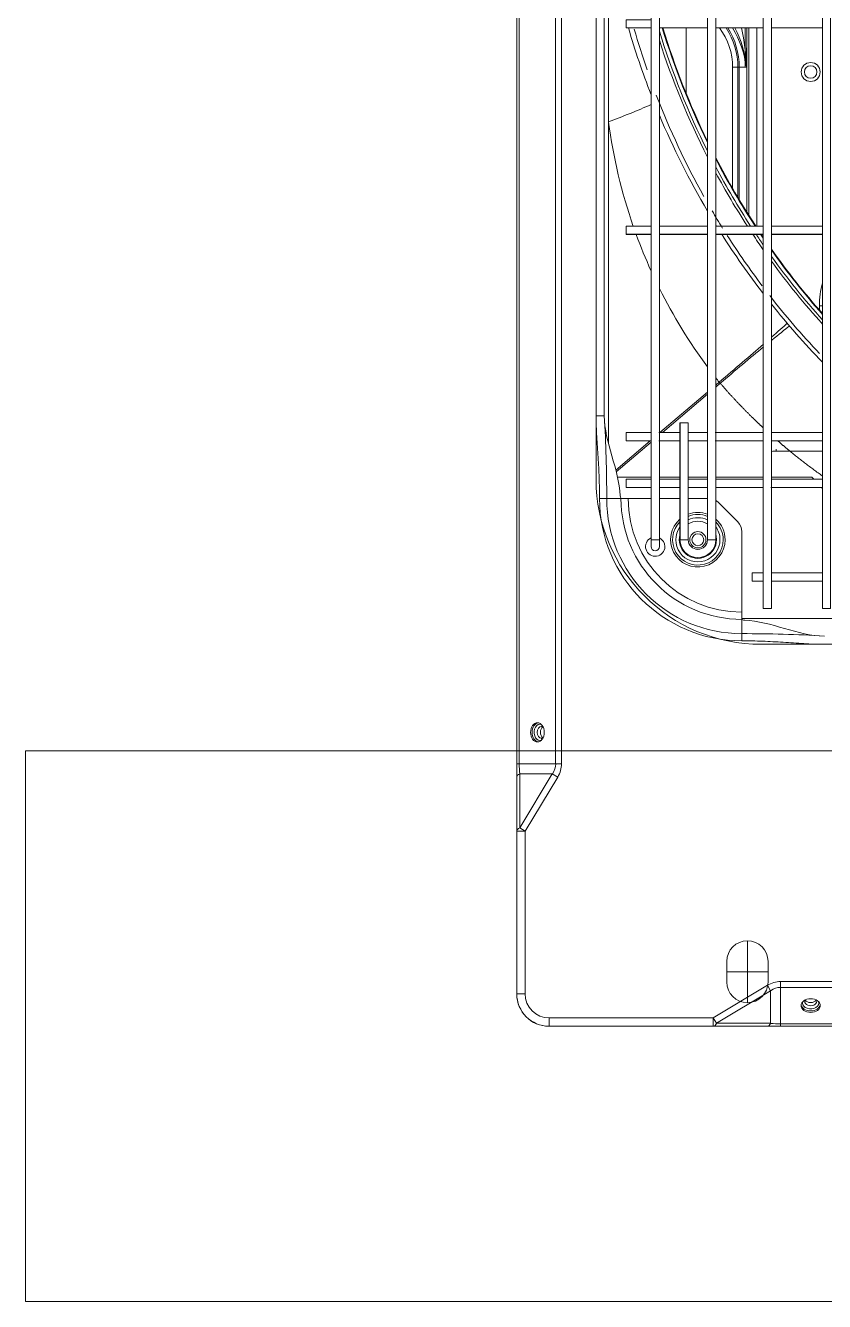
# Model space of a CAD drawing. Header units: millimetres. Extents: x 147592 to 201688, y -27981 to 8299.
# Drawn here: x 174400 to 174690.2, y -1050 to -586.5 of the extents above; entities that cross this region are included whole.
import ezdxf

# ---------------------------------------------------------------- set-up
doc = ezdxf.new("R2010")
doc.units = ezdxf.units.MM
for name, color, linetype, lineweight in [('A-DETL-____-WIDE', 7, 'Continuous', 80), ('G-XREF-____-OTLN', 7, 'Continuous', 5), ('M-EQPM-____-OTLN', 7, 'Continuous', 5), ('S-FNDN-____-OTLN', 7, 'Continuous', 5)]:
    doc.layers.add(name, color=color, linetype=linetype, lineweight=lineweight)

# ---------------------------------------------------------------- blocks, each defined once
blk = doc.blocks.new('YXQH_ST_B9-20_rvt-1-二层给排水_消防平面图')
at = {"layer": 'S-FNDN-____-OTLN', "color": 251, "lineweight": 18, "true_color": 0x515151}
for p, q in [((176200.01, -850), (174400.01, -850)), ((174400.01, -850), (174400.01, -1050)), ((174400.01, -1050), (176200.01, -1050))]:
    blk.add_line(p, q, dxfattribs=at)
blk = doc.blocks.new('RUXYQ18BA - top_dwg-V211-二层给排水_消防平面图')
at = {"layer": 'A-DETL-____-WIDE'}
blk.add_ellipse((180.72, -406.34), major_axis=(0, 2.15), ratio=0.707107, start_param=3.141593, end_param=3.158144, dxfattribs=at)
at = {"layer": 'G-XREF-____-OTLN'}
for p, q in [((241.03, 188.42), (241.03, -336.37)), ((244.03, -336.37), (244.03, 188.42)), ((203.54, 143.44), (203.54, -291.39)), ((223.54, -150.44), (241.03, -150.44)), ((233.23, -150.44), (233.23, -174.14)), ((244.03, -150.44), (261.27, -150.44)), ((254.73, -150.44), (254.73, -164.73)), ((256.07, -150.44), (256.07, -218.57)), ((264.27, -150.44), (282.76, -150.44)), ((252.06, -164.73), (252.06, -212.02)), ((241.03, -222.42), (223.54, -222.42)), ((244.03, -221.93), (244.33, -222.42)), ((261.27, -222.42), (244.03, -222.42)), ((282.76, -222.42), (264.27, -222.42)), ((223.54, -225.41), (241.03, -225.41)), ((244.03, -225.41), (261.27, -225.41)), ((264.27, -225.41), (282.76, -225.41)), ((231.03, -297.39), (223.54, -297.39)), ((223.54, -300.38), (231.03, -300.38)), ((241.03, -297.39), (234.03, -297.39)), ((234.03, -300.38), (241.03, -300.38)), ((261.27, -297.39), (244.03, -297.39)), ((244.03, -300.38), (261.27, -300.38)), ((282.76, -297.39), (264.27, -297.39)), ((264.27, -300.38), (282.76, -300.38)), ((282.76, -304.22), (266.02, -304.22)), ((208.36, -313.65), (220.54, -313.65)), ((223.54, -313.65), (231.03, -313.65)), ((231.03, -314.38), (223.54, -314.38)), ((234.03, -313.65), (241.03, -313.65)), ((241.03, -314.38), (234.03, -314.38)), ((244.03, -313.65), (261.27, -313.65)), ((261.27, -314.38), (244.03, -314.38)), ((282.76, -314.38), (264.27, -314.38)), ((223.54, -317.38), (231.03, -317.38)), ((234.03, -317.38), (241.03, -317.38)), ((244.03, -317.38), (261.27, -317.38)), ((282.76, -317.71), (282.45, -317.38)), ((231.03, -321.38), (223.54, -321.38)), ((241.03, -321.38), (234.03, -321.38)), ((252.06, -329.91), (244.99, -322.84)), ((282.76, -348.36), (264.27, -348.36)), ((264.27, -351.36), (282.76, -351.36)), ((248.03, -489.56), (248.03, -497.05)), ((263.02, -497.05), (263.02, -489.56))]:
    blk.add_line(p, q, dxfattribs=at)
at = {"layer": 'G-XREF-____-OTLN', "color": 251, "true_color": 0x666666}
for p, q in [((258.91, -150.44), (258.91, -222.42)), ((254.73, -164.73), (252.06, -164.73)), ((252.55, -164.73), (252.55, -212.86)), ((223.77, -297.39), (241.03, -282.71)), ((241.03, -283.46), (224.65, -297.39)), ((207.68, -311.07), (220.24, -300.38)), ((220.54, -300.88), (207.84, -311.68)), ((266.02, -303.48), (266.02, -304.22)), ((223.54, -336.37), (220.54, -336.37)), ((231.03, -336.37), (234.03, -336.37)), ((244.03, -336.37), (241.03, -336.37)), ((253.66, -365.3), (253.52, -365.3)), ((171.76, -417.8), (172.64, -417.8))]:
    blk.add_line(p, q, dxfattribs=at)
at = {"layer": 'G-XREF-____-OTLN', "color": 5, "true_color": 0x0000ff}
for p, q in [((255.52, -482.06), (255.52, -504.55)), ((248.03, -493.3), (263.02, -493.3))]:
    blk.add_line(p, q, dxfattribs=at)
at = {"layer": 'G-XREF-____-OTLN', "flags": 128}
for points in [[(171.76, -501.3), (171.76, -442.24), (171.76, -422.58), (171.76, -417.8), (171.76, 159.89), (171.76, 164.68), (171.76, 184.34), (171.76, 243.4)], [(220.54, 190.92), (220.54, 188.42), (220.54, -336.37), (220.54, -338.87)], [(223.54, -338.87), (223.54, -336.37), (223.54, 188.42), (223.54, 190.92)], [(205.09, -118.69), (205.09, -184.6), (205.09, -301.3)], [(220.54, -147.45), (211.54, -147.45), (211.54, -150.44), (220.54, -150.44)], [(220.54, -222.42), (211.54, -222.42), (211.54, -225.41), (220.54, -225.41)], [(234.03, -336.37), (234.03, -293.89), (231.03, -293.89), (231.03, -336.37)], [(220.54, -297.39), (211.54, -297.39), (211.54, -300.38), (220.54, -300.38)], [(220.54, -314.38), (211.54, -314.38), (211.54, -317.38), (220.54, -317.38)], [(264.27, -313.65), (278.92, -313.65), (279.65, -314.38), (278.92, -313.65)], [(264.27, -317.38), (282.76, -317.38), (282.65, -317.38)], [(209.97, -321.38), (212.2, -321.38), (220.54, -321.38)], [(331.34, -366.18), (330.54, -368.13), (327.35, -364.94), (253.53, -364.94), (253.53, -362.7), (253.53, -333.44)], [(261.27, -348.36), (257.27, -348.36), (257.27, -351.36), (261.27, -351.36)], [(1403.06, -513.1), (1343.51, -513.1), (1323.84, -513.1), (1319.06, -513.1), (267.56, -513.1), (262.78, -513.1), (243.11, -513.1), (183.55, -513.1)]]:
    blk.add_lwpolyline(points, dxfattribs=at)
for points in [[(261.27, -361.36), (264.27, -361.36), (264.27, 213.41), (261.27, 213.41)], [(282.76, -361.36), (285.76, -361.36), (285.76, 213.41), (282.76, 213.41)]]:
    blk.add_lwpolyline(points, close=True, dxfattribs=at)
at = {"layer": 'G-XREF-____-OTLN', "color": 251, "true_color": 0x666666, "flags": 128}
for points in [[(185.87, -417.8), (185.87, 159.89), (172.64, 159.89), (171.76, 159.89)], [(185.87, 159.89), (187.99, 159.89), (187.99, -417.8), (185.87, -417.8), (172.64, -417.8), (172.64, 159.89)], [(203.54, 143.44), (200.55, 143.44), (200.55, -291.39), (203.54, -291.39)], [(255.34, -217.41), (255.34, -150.44), (255.23, -164.73), (252.55, -164.73), (250.14, -164.73), (250.14, -208.75)], [(281.67, -252.94), (281.67, -251.4), (282.76, -251.4)], [(244.03, -280.16), (245.28, -279.1), (245.67, -279.52), (244.03, -280.91)], [(209.97, -321.38), (209.6, -321.38), (204.41, -321.38), (201.81, -321.38)], [(253.52, -364.93), (253.52, -365.3), (253.52, -370.49), (253.52, -373.09)], [(184.66, -421.4), (186.61, -422.58), (174.76, -442.24), (174.76, -501.3), (171.76, -501.3)], [(171.76, -442.24), (174.76, -442.24), (172.81, -441.07)], [(183.55, -513.1), (183.55, -510.1), (243.11, -510.1), (262.78, -498.24), (263.95, -500.19)], [(244.29, -512.05), (263.95, -500.19), (263.95, -512.05), (244.29, -512.05), (243.11, -510.1), (243.11, -513.1)], [(267.56, -498.98), (267.56, -496.86), (1319.06, -496.86), (1319.06, -498.98), (1319.06, -512.22), (267.56, -512.22)], [(1319.06, -498.98), (267.56, -498.98), (267.56, -512.22), (267.56, -513.1)]]:
    blk.add_lwpolyline(points, dxfattribs=at)
blk.add_lwpolyline([(172.81, -421.4), (172.81, -441.07), (184.66, -421.4)], close=True, dxfattribs=at)
at = {"layer": 'G-XREF-____-OTLN', "color": 251, "true_color": 0x666666}
for centre, radius in [((278.51, -166.43), 3.45), ((237.53, -336.37), 2.95)]:
    blk.add_circle(centre, radius, dxfattribs=at)
at = {"layer": 'G-XREF-____-OTLN'}
for centre, radius in [((278.51, -166.43), 2.25), ((237.53, -336.37), 2.15)]:
    blk.add_circle(centre, radius, dxfattribs=at)
for centre, radius, start, end in [((493.47, -68.44), 292.88, 196.2589, 201.2684), ((493.47, -68.44), 281.09, 196.9614, 206.0911), ((493.47, -68.44), 280.89, 196.9738, 206.0077), ((226.09, -164.73), 25.97, 360, 33.3811), ((226.09, -164.73), 28.65, 360, 29.9184), ((31.44, 264.21), 481.23, 291.1513, 293.1479), ((493.47, -68.44), 292.88, 202.8311, 210.4665), ((493.47, -68.44), 280.89, 207.3696, 213.2411), ((493.47, -68.44), 281.09, 207.4483, 213.2143), ((493.47, -68.44), 292.88, 212.4084, 217.5508), ((493.47, -68.44), 281.09, 213.9481, 214.3015), ((493.47, -68.44), 280.89, 213.9755, 214.2417), ((493.47, -68.44), 280.89, 215.3141, 221.3959), ((493.47, -68.44), 281.09, 215.3716, 221.4421), ((493.47, -68.44), 292.88, 218.5031, 223.9922), ((266.02, -342.86), 38.64, 90, 92.5944), ((210.62, -320.39), 1.33, 179.2659, 219.7768), ((209.94, -320.89), 0.491, 226.5229, 272.8881), ((241.46, -326.37), 5, 45, 59.0551), ((248.53, -333.44), 5, 0, 45), ((222.04, -338.87), 3.5, 115.3769, 0), ((222.04, -338.87), 3.5, 0, 64.6231), ((237.53, -336.37), 6.5, 180, 360), ((237.53, -336.37), 3.5, 180, 270), ((237.53, -336.37), 3.5, 270, 0), ((222.04, -338.87), 1.5, 180, 0), ((254.01, -364.96), 0.489, 177.0221, 223.5669), ((254.51, -364.28), 1.32, 230.189, 270.7683), ((255.52, -489.56), 7.5, 0, 180), ((255.52, -497.05), 7.5, 180, 360), ((183.55, -501.3), 11.8, 180, 270)]:
    blk.add_arc(centre, radius, start, end, dxfattribs=at)
at = {"layer": 'G-XREF-____-OTLN', "color": 251, "true_color": 0x666666}
for centre, radius, start, end in [((493.47, -68.44), 282.44, 197.1122, 206.6459), ((226.09, -164.73), 24.05, 360, 36.4463), ((226.09, -164.73), 26.47, 360, 32.676), ((219.07, -169.7), 36.5, 7.8272, 31.8815), ((172.02, -168.31), 83.29, 2.4615, 12.3904), ((493.47, -68.44), 283.44, 197.7566, 207.0458), ((395.35, -159.47), 191.92, 187.5256, 199.1803), ((493.47, -68.44), 282.44, 207.9719, 213.0349), ((493.47, -68.44), 283.44, 208.35, 212.9036), ((395.35, -159.47), 191.92, 200.1328, 204.329), ((493.47, -68.44), 283.44, 213.6286, 214.9924), ((493.47, -68.44), 282.44, 213.7636, 214.7017), ((493.47, -68.44), 282.44, 215.7563, 221.7519), ((493.47, -68.44), 283.44, 216.0359, 221.9778), ((395.35, -159.47), 191.92, 206.5137, 216.4827), ((314.5, -251.4), 32.83, 165.2026, 180), ((395.35, -159.47), 191.92, 217.9482, 218.5597), ((-276.38, -320.25), 480.79, 359.8657, 3.4414), ((253.52, -321.38), 51.71, 180, 270), ((253.52, -321.38), 49.11, 180, 270), ((187.61, -321.38), 22, 0, 0.3489), ((253.52, -321.38), 43.92, 180, 270), ((253.52, -321.38), 41.32, 180, 270), ((237.53, -336.37), 9.91, 130.967, 360), ((237.53, -336.37), 9.91, 69.3273, 110.6727), ((237.53, -336.37), 9.2, 67.6576, 112.3424), ((237.53, -336.37), 8.02, 64.15, 115.85), ((237.53, -336.37), 9.91, 0, 49.033), ((237.53, -336.37), 9.2, 134.9085, 360), ((237.53, -336.37), 8.02, 144.0711, 360), ((237.53, -336.37), 6.75, 58.7898, 121.2102), ((237.53, -336.37), 9.2, 0, 45.0915), ((237.53, -336.37), 8.02, 0, 35.9289), ((237.53, -336.37), 6.75, 164.2243, 360), ((237.53, -336.37), 6.75, 0, 15.7757), ((254.65, -851.28), 480.8, 86.5586, 90.1343), ((183.55, -501.3), 8.8, 180, 270)]:
    blk.add_arc(centre, radius, start, end, dxfattribs=at)
for centre, major_axis, ratio, start_param, end_param in [((245.67, -281.35), (31.86, 27.34), 0.033084, 0.62786, 0.915956), ((243.72, -279.1), (32.09, 27.09), 0.023917, 5.390886, 5.657469), ((243.72, -279.1), (32.09, 27.09), 0.023917, 4.740714, 5.272228), ((245.67, -281.35), (31.86, 27.34), 0.033084, 1.028693, 1.542413), ((180.15, -406.34), (0, 2.95), 0.707107, 6.024814, 9.424778), ((180.72, -406.34), (0, 2.15), 0.707107, 0.000965, 3.141593), ((180.15, -406.34), (0, 2.95), 0.707107, 3.141593, 3.40483), ((180.72, -406.34), (0, 2.15), 0.707107, 3.141593, 3.158144), ((174.76, -422.58), (3, 0), 0.516334, 2.278987, 3.141593), ((174.76, -417.8), (0, 9.2), 0.230578, 1.570796, 1.973793), ((170.75, -417.8), (15.13, 0), 0.60798, 5.880189, 6.283185), ((170.75, -417.8), (17.25, 0), 0.707107, 5.880189, 6.283185), ((174.76, -442.24), (3, 0), 0.516334, 2.278987, 3.141593), ((267.56, -514.11), (0, 17.25), 0.707107, 0, 0.402997), ((267.56, -514.11), (0, 15.13), 0.60798, 0, 0.402997), ((278.51, -504.7), (2.95, 0), 0.707107, 3.141593, 6.541545), ((278.51, -504.7), (2.95, 0), 0.707107, 2.883232, 3.141593), ((278.51, -504.14), (2.15, 0), 0.707107, 3.142557, 6.299737), ((243.11, -510.1), (0, 3), 0.516334, 3.141593, 4.004199), ((262.78, -510.1), (0, 3), 0.516334, 3.141593, 4.004199), ((267.56, -510.1), (9.2, 0), 0.230578, 4.309392, 4.712389)]:
    blk.add_ellipse(centre, major_axis=major_axis, ratio=ratio, start_param=start_param, end_param=end_param, dxfattribs=at)
at = {"layer": 'G-XREF-____-OTLN'}
for centre, major_axis in [((179.25, -406.34), (0, 3.5)), ((278.51, -505.6), (3.5, 0))]:
    blk.add_ellipse(centre, major_axis=major_axis, ratio=0.707107, dxfattribs=at)
for centre, major_axis, start_param, end_param in [((179.82, -406.34), (0, 3.5), 0.114534, 3.027059), ((181.85, -406.34), (0, 2.15), 0.420294, 2.707251), ((278.51, -503), (2.15, 0), 3.563087, 5.858124), ((278.51, -505.04), (3.5, 0), 3.256129, 6.168649)]:
    blk.add_ellipse(centre, major_axis=major_axis, ratio=0.707107, start_param=start_param, end_param=end_param, dxfattribs=at)
at = {"layer": 'G-XREF-____-OTLN', "color": 251, "true_color": 0x666666}
for points, degree, knots in [([(261.17, -295.63), (259.42, -294), (257.72, -292.34), (251.35, -286.14), (245.67, -279.52)], 2, [0.96022747, 0.96022747, 0.96022747, 0.96875, 0.96875, 1, 1, 1]), ([(201.81, -321.38), (201.81, -318.87), (201.76, -316.37), (201.58, -311.37), (201.44, -308.87), (201.13, -303.88), (200.95, -301.38), (200.65, -296.39), (200.55, -293.89), (200.55, -291.39)], 3, [0, 0, 0, 0, 0.25, 0.25, 0.5, 0.5, 0.75, 0.75, 1, 1, 1, 1]), ([(282.71, -313.14), (276.56, -308.77), (270.83, -304.06), (268.69, -302.3), (266.61, -300.5)], 2, [0.91082333, 0.91082333, 0.91082333, 0.9375, 0.9375, 0.94723623, 0.94723623, 0.94723623]), ([(283.51, -374.35), (281.01, -374.35), (278.51, -374.25), (273.52, -373.95), (271.02, -373.77), (266.03, -373.46), (263.53, -373.32), (258.53, -373.14), (256.03, -373.09), (253.52, -373.09)], 3, [0, 0, 0, 0, 0.25, 0.25, 0.5, 0.5, 0.75, 0.75, 1, 1, 1, 1])]:
    blk.add_open_spline(points, degree=degree, knots=knots, dxfattribs=at)
at = {"layer": 'G-XREF-____-OTLN'}
for points in [[(203.54, -291.39), (203.54, -301.07), (208.94, -310.7), (209.3, -320.38)], [(254.52, -365.6), (264.2, -365.96), (273.83, -371.36), (283.51, -371.36)]]:
    blk.add_open_spline(points, degree=3, dxfattribs=at)
for points, knots in [([(180.71, -404.2), (180.74, -404.2), (180.89, -404.17), (181.06, -404.25), (181.23, -404.38), (181.24, -404.39)], [0, 0, 0, 0, 0.0376259, 0.300995, 0.3193476, 0.3193476, 0.3193476, 0.3193476]), ([(276.38, -504.14), (276.37, -504.12), (276.34, -503.97), (276.43, -503.79), (276.56, -503.63), (276.56, -503.62)], [0, 0, 0, 0, 0.0376259, 0.300995, 0.3150279, 0.3150279, 0.3150279, 0.3150279])]:
    blk.add_open_spline(points, degree=3, knots=knots, dxfattribs=at)
blk = doc.blocks.new('RUXYQ18BA - RUXYQ18BA-V210-二层给排水_消防平面图')
at = {"layer": 'M-EQPM-____-OTLN'}
for p, q in [((-621.55, 756.6), (-621.55, 11.66)), ((-532.04, 726.51), (-532.04, 151.74)), ((-529.04, 151.74), (-529.04, 726.51)), ((-510.55, 726.51), (-510.55, 151.74)), ((-572.77, 701.52), (-572.77, 176.73)), ((-569.77, 176.73), (-569.77, 701.52)), ((-552.28, 701.52), (-552.28, 176.73)), ((-549.28, 176.73), (-549.28, 701.52)), ((-592.76, 198.74), (-592.76, 679.5)), ((-581.77, 365.65), (-581.77, 362.65)), ((-581.77, 362.65), (-572.77, 362.65)), ((-569.77, 362.65), (-552.28, 362.65)), ((-549.28, 362.65), (-532.04, 362.65)), ((-529.04, 362.65), (-510.55, 362.65)), ((-581.77, 290.68), (-581.77, 287.68)), ((-572.77, 290.68), (-581.77, 290.68)), ((-581.77, 287.68), (-572.77, 287.68)), ((-552.28, 290.68), (-569.77, 290.68)), ((-569.77, 287.68), (-552.28, 287.68)), ((-532.04, 290.68), (-549.28, 290.68)), ((-549.28, 287.68), (-532.04, 287.68)), ((-510.55, 290.68), (-529.04, 290.68)), ((-529.04, 287.68), (-510.55, 287.68)), ((-559.28, 219.21), (-562.27, 219.21)), ((-562.27, 219.21), (-562.27, 176.73)), ((-559.28, 176.73), (-559.28, 219.21)), ((-572.77, 215.71), (-581.77, 215.71)), ((-581.77, 215.71), (-581.77, 212.71)), ((-562.27, 215.71), (-569.99, 215.71)), ((-552.28, 215.71), (-559.28, 215.71)), ((-532.04, 215.71), (-549.5, 215.71)), ((-510.55, 215.71), (-529.04, 215.71)), ((-581.77, 212.71), (-572.77, 212.71)), ((-569.98, 212.71), (-562.27, 212.71)), ((-559.28, 212.71), (-552.28, 212.71)), ((-549.49, 212.71), (-532.04, 212.71)), ((-529.04, 212.71), (-510.55, 212.71)), ((-581.77, 198.72), (-581.77, 195.72)), ((-572.77, 198.72), (-581.77, 198.72)), ((-581.77, 195.72), (-572.77, 195.72)), ((-562.27, 198.72), (-569.9, 198.72)), ((-569.88, 195.72), (-562.27, 195.72)), ((-552.28, 198.72), (-559.28, 198.72)), ((-559.28, 195.72), (-552.28, 195.72)), ((-532.04, 198.72), (-549.41, 198.72)), ((-549.39, 195.72), (-532.04, 195.72)), ((-529.27, 195.72), (-510.55, 195.72)), ((-510.55, 198.72), (-529.04, 198.72)), ((-572.77, 176.73), (-572.77, 174.23)), ((-569.77, 174.23), (-569.77, 176.73)), ((-532.04, 164.73), (-536.04, 164.73)), ((-536.04, 164.73), (-536.04, 161.74)), ((-510.55, 164.73), (-529.11, 164.73)), ((-536.04, 161.74), (-532.04, 161.74)), ((-529.09, 161.74), (-510.55, 161.74)), ((-532.04, 151.74), (-529.04, 151.74)), ((-510.55, 151.74), (-507.55, 151.74)), ((-81.99, 138.74), (-532.76, 138.74)), ((-609.89, 0), (609.69, 0))]:
    blk.add_line(p, q, dxfattribs=at)
for centre, radius, start, end in [((-304.88, 440.62), 285, 195.9583, 199.0907), ((-304.88, 440.62), 285, 201.0452, 209.2202), ((-304.88, 440.62), 285, 210.4282, 211.9118), ((-304.88, 440.62), 285, 212.5616, 217.0266), ((-304.88, 440.62), 285, 217.9292, 223.4954), ((-532.76, 198.74), 60, 180, 270), ((-555.78, 176.73), 6.5, 180, 360), ((-555.78, 176.73), 3.5, 180, 270), ((-555.78, 176.73), 3.5, 270, 0), ((-571.27, 174.23), 1.5, 180, 0), ((-609.89, 11.66), 11.66, 180, 270)]:
    blk.add_arc(centre, radius, start, end, dxfattribs=at)
blk.add_blockref('RUXYQ18BA - top_dwg-V211-二层给排水_消防平面图', (-793.31, 513.1))

msp = doc.modelspace()

# ---------------------------------------------------------------- block references
at = {"lineweight": 5}
msp.add_blockref('YXQH_ST_B9-20_rvt-1-二层给排水_消防平面图', (0, 0), dxfattribs=at)
at = {"layer": 'M-EQPM-____-OTLN', "lineweight": 80}
msp.add_blockref('RUXYQ18BA - RUXYQ18BA-V210-二层给排水_消防平面图', (175200.01, -950), dxfattribs=at)

doc.saveas('drawing.dxf')
